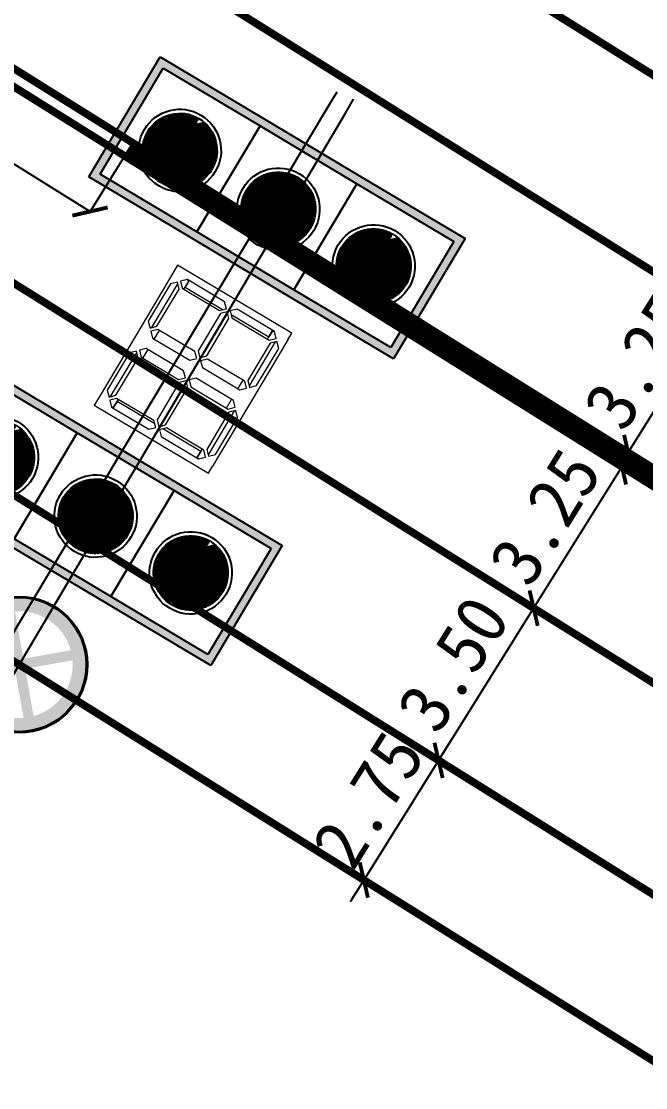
# Model space of a CAD drawing. Header units: millimetres. Extents: x 67536 to 67858, y 50657 to 50929.
# Drawn here: x 67730.57 to 67742.75, y 50734.64 to 50755.44 of the extents above; entities that cross this region are included whole.
import ezdxf

# ---------------------------------------------------------------- set-up
doc = ezdxf.new("R2010")
doc.units = ezdxf.units.MM
doc.linetypes.add('JTSS01', pattern=[6, 2, -4])
for name, color, linetype in [('@-中心线', 2, 'Continuous'), ('@-交通信号', 7, 'Continuous'), ('@-交通标志', 7, 'Continuous'), ('@-注释', 7, 'Continuous'), ('@-隔离栏', 7, 'Continuous')]:
    doc.layers.add(name, color=color, linetype=linetype)
doc.layers.add('@-道路标线', color=7, linetype='Continuous', lineweight=0)
doc.layers.get('0').off()
doc.styles.add('--黑体', font='simhei.ttf')
doc.linetypes.add('FENCELINE1', pattern='A,6.35,-2.54,[133,ltypeshp.shx,S=2.54,R=0,X=-2.54,Y=0],-2.54,25.4', length=36.83)
doc.dimstyles.new('标志标注', dxfattribs={"dimtxt": 1, "dimasz": 0.5, "dimexe": 0, "dimexo": 0, "dimgap": 0.25, "dimtad": 1, "dimzin": 0, "dimdsep": 46, "dimtxsty": '--黑体', "dimblk": 'ARCHTICK', "dimcen": 0.09, "dimadec": 0, "dimazin": 0, "dimtfac": 1, "dimtix": 1, "dimtmove": 1, "dimatfit": 0, "dimfxl": 1, "dimtolj": 1, "dimtzin": 0, "dimarcsym": 0})

# ---------------------------------------------------------------- blocks, each defined once
blk = doc.blocks.new('A$C5D3B22B4')
at = {"layer": '@-交通信号'}
for p, q in [((0.115, 16.441), (-6.759, 16.405)), ((-19.019, 16.368), (-19.33, 16.367)), ((-13.857, 16.384), (-19.019, 16.368)), ((-6.759, 16.405), (-13.857, 16.384)), ((-19.019, 16.015), (-19.294, 16.017)), ((-13.854, 16.004), (-19.019, 16.015)), ((-6.759, 15.99), (-13.854, 16.004))]:
    blk.add_line(p, q, dxfattribs=at)
blk = doc.blocks.new('A$C2B1B455F')
at = {"layer": '@-交通信号'}
h = blk.add_hatch(color=256, dxfattribs=at)
h.paths.add_polyline_path([(0, 2.307), (0, 0.733), (0, -0.733), (0, -2.307), (-1.816, -2.307), (-1.816, -0.733), (-1.816, 0.733), (-1.816, 2.307)])
h.paths.add_polyline_path([(-0.106, 2.2), (-0.106, 0.733), (-0.106, -0.733), (-0.106, -2.2), (-1.71, -2.2), (-1.71, -0.733), (-1.71, 0.733), (-1.71, 2.2)], flags=16)
for p, q in [((-1.816, 0.733), (-1.816, 2.307)), ((-1.816, 2.307), (0, 2.307)), ((0, 2.307), (0, 0.733)), ((-1.71, 0.733), (-1.71, 2.2)), ((-1.71, 2.2), (-0.106, 2.2)), ((-0.106, 2.2), (-0.106, 0.733)), ((-0.902, 1.848), (-0.995, 1.941)), ((-0.902, 1.86), (-0.985, 1.943)), ((-0.902, 1.872), (-0.975, 1.945)), ((-0.902, 1.884), (-0.964, 1.946)), ((-0.902, 1.896), (-0.954, 1.948)), ((-0.902, 1.908), (-0.943, 1.949)), ((-0.902, 1.92), (-0.931, 1.95)), ((-0.902, 1.932), (-0.92, 1.95)), ((-0.902, 1.944), (-0.908, 1.95)), ((-0.425, 1.467), (-0.902, 1.944)), ((-0.419, 1.473), (-0.896, 1.95)), ((-0.419, 1.486), (-0.884, 1.95)), ((-0.42, 1.498), (-0.871, 1.949)), ((-0.421, 1.511), (-0.858, 1.948)), ((-0.422, 1.525), (-0.844, 1.947)), ((-0.424, 1.539), (-0.831, 1.945)), ((-0.427, 1.553), (-0.816, 1.943)), ((-0.907, 1.467), (-1.246, 1.806)), ((-0.902, 1.474), (-1.24, 1.812)), ((-0.902, 1.486), (-1.234, 1.818)), ((-0.902, 1.498), (-1.228, 1.824)), ((-0.902, 1.51), (-1.221, 1.83)), ((-0.902, 1.522), (-1.215, 1.835)), ((-0.902, 1.535), (-1.208, 1.841)), ((-0.902, 1.547), (-1.202, 1.846)), ((-0.902, 1.559), (-1.195, 1.852)), ((-0.902, 1.571), (-1.188, 1.857)), ((-0.902, 1.583), (-1.181, 1.862)), ((-0.902, 1.595), (-1.174, 1.867)), ((-0.902, 1.607), (-1.167, 1.871)), ((-0.902, 1.619), (-1.159, 1.876)), ((-0.902, 1.631), (-1.152, 1.881)), ((-0.902, 1.643), (-1.144, 1.885)), ((-0.902, 1.655), (-1.136, 1.89)), ((-0.902, 1.667), (-1.129, 1.894)), ((-0.902, 1.679), (-1.121, 1.898)), ((-0.902, 1.691), (-1.113, 1.902)), ((-0.902, 1.703), (-1.105, 1.906)), ((-0.902, 1.715), (-1.096, 1.91)), ((-0.902, 1.727), (-1.088, 1.913)), ((-0.902, 1.739), (-1.079, 1.917)), ((-0.902, 1.751), (-1.071, 1.92)), ((-0.902, 1.763), (-1.062, 1.923)), ((-0.902, 1.776), (-1.053, 1.926)), ((-0.902, 1.788), (-1.044, 1.929)), ((-0.902, 1.8), (-1.034, 1.932)), ((-0.902, 1.812), (-1.025, 1.935)), ((-0.902, 1.824), (-1.015, 1.937)), ((-0.902, 1.836), (-1.005, 1.939)), ((-0.437, 1.467), (-0.902, 1.932)), ((-0.449, 1.467), (-0.902, 1.92)), ((-0.461, 1.467), (-0.902, 1.908)), ((-0.473, 1.467), (-0.902, 1.896)), ((-0.485, 1.467), (-0.902, 1.884)), ((-0.497, 1.467), (-0.902, 1.872)), ((-0.509, 1.467), (-0.902, 1.86)), ((-0.522, 1.467), (-0.902, 1.848)), ((-0.534, 1.467), (-0.902, 1.836)), ((-0.546, 1.467), (-0.902, 1.824)), ((-0.558, 1.467), (-0.902, 1.812)), ((-0.429, 1.568), (-0.801, 1.94)), ((-0.433, 1.584), (-0.785, 1.936)), ((-0.437, 1.6), (-0.769, 1.932)), ((-0.443, 1.618), (-0.752, 1.927)), ((-0.449, 1.636), (-0.733, 1.92)), ((-0.457, 1.656), (-0.713, 1.912)), ((-0.467, 1.678), (-0.691, 1.902)), ((-0.48, 1.704), (-0.666, 1.889)), ((-0.499, 1.734), (-0.635, 1.87)), ((-0.538, 1.785), (-0.584, 1.831)), ((-1.136, 1.467), (-1.34, 1.671)), ((-1.124, 1.467), (-1.336, 1.679)), ((-1.112, 1.467), (-1.332, 1.687)), ((-1.1, 1.467), (-1.328, 1.695)), ((-1.088, 1.467), (-1.323, 1.703)), ((-1.076, 1.467), (-1.319, 1.711)), ((-1.064, 1.467), (-1.315, 1.718)), ((-1.052, 1.467), (-1.31, 1.726)), ((-1.04, 1.467), (-1.305, 1.733)), ((-1.028, 1.467), (-1.3, 1.74)), ((-1.016, 1.467), (-1.295, 1.747)), ((-1.003, 1.467), (-1.29, 1.754)), ((-0.991, 1.467), (-1.285, 1.761)), ((-0.979, 1.467), (-1.28, 1.768)), ((-0.967, 1.467), (-1.275, 1.775)), ((-0.955, 1.467), (-1.269, 1.781)), ((-0.943, 1.467), (-1.263, 1.788)), ((-0.931, 1.467), (-1.258, 1.794)), ((-0.919, 1.467), (-1.252, 1.8)), ((-0.57, 1.467), (-0.902, 1.8)), ((-0.582, 1.467), (-0.902, 1.788)), ((-0.594, 1.467), (-0.902, 1.776)), ((-0.606, 1.467), (-0.902, 1.763)), ((-0.618, 1.467), (-0.902, 1.751)), ((-0.63, 1.467), (-0.902, 1.739)), ((-0.642, 1.467), (-0.902, 1.727)), ((-0.654, 1.467), (-0.902, 1.715)), ((-0.666, 1.467), (-0.902, 1.703)), ((-0.678, 1.467), (-0.902, 1.691)), ((-0.69, 1.467), (-0.902, 1.679)), ((-0.702, 1.467), (-0.902, 1.667)), ((-1.293, 1.467), (-1.377, 1.552)), ((-1.281, 1.467), (-1.375, 1.562)), ((-1.269, 1.467), (-1.373, 1.572)), ((-1.256, 1.467), (-1.371, 1.582)), ((-1.244, 1.467), (-1.369, 1.592)), ((-1.232, 1.467), (-1.366, 1.601)), ((-1.22, 1.467), (-1.363, 1.61)), ((-1.208, 1.467), (-1.36, 1.619)), ((-1.196, 1.467), (-1.357, 1.628)), ((-1.184, 1.467), (-1.354, 1.637)), ((-1.172, 1.467), (-1.351, 1.646)), ((-1.16, 1.467), (-1.347, 1.655)), ((-1.148, 1.467), (-1.344, 1.663)), ((-0.714, 1.467), (-0.902, 1.655)), ((-0.726, 1.467), (-0.902, 1.643)), ((-0.738, 1.467), (-0.902, 1.631)), ((-0.75, 1.467), (-0.902, 1.619)), ((-0.763, 1.467), (-0.902, 1.607)), ((-0.775, 1.467), (-0.902, 1.595)), ((-0.787, 1.467), (-0.902, 1.583)), ((-0.799, 1.467), (-0.902, 1.571)), ((-0.811, 1.467), (-0.902, 1.559)), ((-0.823, 1.467), (-0.902, 1.547)), ((-0.835, 1.467), (-0.902, 1.535)), ((-0.906, 0.985), (-1.385, 1.463)), ((-0.918, 0.985), (-1.385, 1.451)), ((-0.931, 0.985), (-1.384, 1.438)), ((-0.944, 0.986), (-1.383, 1.425)), ((-0.957, 0.988), (-1.382, 1.412)), ((-0.971, 0.99), (-1.38, 1.398)), ((-0.902, 0.992), (-1.377, 1.467)), ((-0.902, 1.004), (-1.365, 1.467)), ((-0.902, 1.016), (-1.353, 1.467)), ((-0.902, 1.029), (-1.341, 1.467)), ((-0.902, 1.041), (-1.329, 1.467)), ((-0.902, 1.053), (-1.317, 1.467)), ((-0.902, 1.065), (-1.305, 1.467)), ((-0.902, 1.077), (-1.293, 1.467)), ((-0.902, 1.089), (-1.281, 1.467)), ((-0.902, 1.101), (-1.269, 1.467)), ((-0.902, 1.113), (-1.256, 1.467)), ((-0.902, 1.125), (-1.244, 1.467)), ((-0.902, 1.137), (-1.232, 1.467)), ((-0.902, 1.149), (-1.22, 1.467)), ((-0.902, 1.161), (-1.208, 1.467)), ((-0.902, 1.173), (-1.196, 1.467)), ((-0.902, 1.185), (-1.184, 1.467)), ((-0.902, 1.197), (-1.172, 1.467)), ((-0.902, 1.209), (-1.16, 1.467)), ((-0.902, 1.221), (-1.148, 1.467)), ((-0.902, 1.233), (-1.136, 1.467)), ((-0.902, 1.245), (-1.124, 1.467)), ((-0.902, 1.257), (-1.112, 1.467)), ((-0.902, 1.269), (-1.1, 1.467)), ((-0.902, 1.282), (-1.088, 1.467)), ((-0.902, 1.294), (-1.076, 1.467)), ((-0.902, 1.306), (-1.064, 1.467)), ((-0.902, 1.318), (-1.052, 1.467)), ((-0.902, 1.33), (-1.04, 1.467)), ((-0.902, 1.342), (-1.028, 1.467)), ((-0.902, 1.354), (-1.016, 1.467)), ((-0.902, 1.366), (-1.003, 1.467)), ((-0.902, 1.378), (-0.991, 1.467)), ((-0.902, 1.39), (-0.979, 1.467)), ((-0.902, 1.402), (-0.967, 1.467)), ((-0.902, 1.414), (-0.955, 1.467)), ((-0.902, 1.426), (-0.943, 1.467)), ((-0.902, 1.438), (-0.931, 1.467)), ((-0.902, 1.45), (-0.919, 1.467)), ((-0.902, 1.462), (-0.907, 1.467)), ((-0.847, 1.467), (-0.902, 1.522)), ((-0.859, 1.467), (-0.902, 1.51)), ((-0.871, 1.467), (-0.902, 1.498)), ((-0.883, 1.467), (-0.902, 1.486)), ((-0.895, 1.467), (-0.902, 1.474)), ((-0.563, 1.123), (-0.902, 1.462)), ((-0.569, 1.117), (-0.902, 1.45)), ((-0.575, 1.112), (-0.902, 1.438)), ((-0.582, 1.106), (-0.902, 1.426)), ((-0.588, 1.1), (-0.902, 1.414)), ((-0.595, 1.095), (-0.902, 1.402)), ((-0.601, 1.089), (-0.902, 1.39)), ((-0.557, 1.129), (-0.895, 1.467)), ((-0.551, 1.136), (-0.883, 1.467)), ((-0.545, 1.142), (-0.871, 1.467)), ((-0.54, 1.148), (-0.859, 1.467)), ((-0.534, 1.155), (-0.847, 1.467)), ((-0.528, 1.161), (-0.835, 1.467)), ((-0.523, 1.168), (-0.823, 1.467)), ((-0.518, 1.175), (-0.811, 1.467)), ((-0.513, 1.181), (-0.799, 1.467)), ((-0.508, 1.188), (-0.787, 1.467)), ((-0.503, 1.196), (-0.775, 1.467)), ((-0.498, 1.203), (-0.763, 1.467)), ((-0.493, 1.21), (-0.75, 1.467)), ((-0.489, 1.218), (-0.738, 1.467)), ((-0.484, 1.225), (-0.726, 1.467)), ((-0.48, 1.233), (-0.714, 1.467)), ((-0.475, 1.241), (-0.702, 1.467)), ((-0.471, 1.249), (-0.69, 1.467)), ((-0.467, 1.257), (-0.678, 1.467)), ((-0.463, 1.265), (-0.666, 1.467)), ((-0.46, 1.273), (-0.654, 1.467)), ((-0.456, 1.282), (-0.642, 1.467)), ((-0.453, 1.29), (-0.63, 1.467)), ((-0.449, 1.299), (-0.618, 1.467)), ((-0.446, 1.308), (-0.606, 1.467)), ((-0.443, 1.317), (-0.594, 1.467)), ((-0.44, 1.326), (-0.582, 1.467)), ((-0.437, 1.335), (-0.57, 1.467)), ((-0.435, 1.345), (-0.558, 1.467)), ((-0.432, 1.354), (-0.546, 1.467)), ((-0.43, 1.364), (-0.534, 1.467)), ((-0.428, 1.374), (-0.522, 1.467)), ((-0.426, 1.384), (-0.509, 1.467)), ((-0.424, 1.394), (-0.497, 1.467)), ((-0.423, 1.405), (-0.485, 1.467)), ((-0.422, 1.416), (-0.473, 1.467)), ((-0.986, 0.992), (-1.378, 1.384)), ((-1.001, 0.995), (-1.375, 1.369)), ((-1.016, 0.998), (-1.371, 1.353)), ((-1.032, 1.002), (-1.367, 1.337)), ((-1.05, 1.008), (-1.362, 1.32)), ((-1.068, 1.014), (-1.355, 1.301)), ((-1.088, 1.022), (-1.348, 1.281)), ((-1.11, 1.031), (-1.338, 1.26)), ((-0.608, 1.084), (-0.902, 1.378)), ((-0.615, 1.079), (-0.902, 1.366)), ((-0.622, 1.074), (-0.902, 1.354)), ((-0.629, 1.069), (-0.902, 1.342)), ((-0.636, 1.064), (-0.902, 1.33)), ((-0.644, 1.059), (-0.902, 1.318)), ((-0.651, 1.055), (-0.902, 1.306)), ((-0.659, 1.05), (-0.902, 1.294)), ((-0.666, 1.046), (-0.902, 1.282)), ((-0.674, 1.042), (-0.902, 1.269)), ((-0.682, 1.037), (-0.902, 1.257)), ((-1.134, 1.044), (-1.325, 1.235)), ((-1.164, 1.062), (-1.307, 1.205)), ((-1.209, 1.095), (-1.274, 1.16)), ((-0.69, 1.033), (-0.902, 1.245)), ((-0.698, 1.03), (-0.902, 1.233)), ((-0.706, 1.026), (-0.902, 1.221)), ((-0.715, 1.022), (-0.902, 1.209)), ((-0.723, 1.019), (-0.902, 1.197)), ((-0.732, 1.015), (-0.902, 1.185)), ((-0.741, 1.012), (-0.902, 1.173)), ((-0.75, 1.009), (-0.902, 1.161)), ((-0.759, 1.006), (-0.902, 1.149)), ((-0.768, 1.003), (-0.902, 1.137)), ((-0.778, 1.001), (-0.902, 1.125)), ((-0.787, 0.998), (-0.902, 1.113)), ((-0.797, 0.996), (-0.902, 1.101)), ((-0.807, 0.994), (-0.902, 1.089)), ((-0.817, 0.992), (-0.902, 1.077)), ((-0.827, 0.99), (-0.902, 1.065)), ((-0.838, 0.989), (-0.902, 1.053)), ((-0.849, 0.987), (-0.902, 1.041)), ((-0.86, 0.986), (-0.902, 1.029)), ((-0.871, 0.985), (-0.902, 1.016)), ((-0.882, 0.985), (-0.902, 1.004)), ((-1.816, -0.733), (-1.816, 0.733)), ((-1.71, 0.733), (-0.106, 0.733)), ((-1.71, -0.733), (-1.71, 0.733)), ((-0.106, 0.733), (-1.71, 0.733)), ((-0.106, 0.733), (-0.106, -0.733)), ((0, 0.733), (0, -0.733)), ((-0.902, 0.141), (-1.181, 0.42)), ((-0.902, 0.153), (-1.174, 0.425)), ((-0.902, 0.165), (-1.167, 0.43)), ((-0.902, 0.177), (-1.159, 0.435)), ((-0.902, 0.189), (-1.152, 0.439)), ((-0.902, 0.201), (-1.144, 0.444)), ((-0.902, 0.213), (-1.136, 0.448)), ((-0.902, 0.225), (-1.129, 0.452)), ((-0.902, 0.238), (-1.121, 0.456)), ((-0.902, 0.25), (-1.113, 0.46)), ((-0.902, 0.262), (-1.105, 0.464)), ((-0.902, 0.274), (-1.096, 0.468)), ((-0.902, 0.286), (-1.088, 0.472)), ((-0.902, 0.298), (-1.079, 0.475)), ((-0.902, 0.31), (-1.071, 0.478)), ((-0.902, 0.322), (-1.062, 0.482)), ((-0.902, 0.334), (-1.053, 0.485)), ((-0.902, 0.346), (-1.044, 0.488)), ((-0.902, 0.358), (-1.034, 0.49)), ((-0.902, 0.37), (-1.025, 0.493)), ((-0.902, 0.382), (-1.015, 0.495)), ((-0.902, 0.394), (-1.005, 0.498)), ((-0.902, 0.406), (-0.995, 0.5)), ((-0.902, 0.418), (-0.985, 0.502)), ((-0.902, 0.43), (-0.975, 0.503)), ((-0.902, 0.442), (-0.964, 0.505)), ((-0.902, 0.454), (-0.954, 0.506)), ((-0.902, 0.466), (-0.943, 0.507)), ((-0.902, 0.478), (-0.931, 0.508)), ((-0.902, 0.491), (-0.92, 0.509)), ((-0.902, 0.503), (-0.908, 0.509)), ((-0.425, 0.026), (-0.902, 0.503)), ((-0.437, 0.026), (-0.902, 0.491)), ((-0.449, 0.026), (-0.902, 0.478)), ((-0.461, 0.026), (-0.902, 0.466)), ((-0.473, 0.026), (-0.902, 0.454)), ((-0.485, 0.026), (-0.902, 0.442)), ((-0.497, 0.026), (-0.902, 0.43)), ((-0.509, 0.026), (-0.902, 0.418)), ((-0.419, 0.032), (-0.896, 0.509)), ((-0.419, 0.044), (-0.884, 0.509)), ((-0.42, 0.057), (-0.871, 0.508)), ((-0.421, 0.07), (-0.858, 0.507)), ((-0.422, 0.083), (-0.844, 0.505)), ((-0.424, 0.097), (-0.831, 0.504)), ((-0.427, 0.112), (-0.816, 0.501)), ((-0.429, 0.127), (-0.801, 0.498)), ((-0.433, 0.142), (-0.785, 0.495)), ((-0.437, 0.159), (-0.769, 0.49)), ((-0.443, 0.176), (-0.752, 0.485)), ((-0.449, 0.195), (-0.733, 0.478)), ((-0.457, 0.215), (-0.713, 0.47)), ((-0.467, 0.237), (-0.691, 0.46)), ((-0.48, 0.262), (-0.666, 0.447)), ((-0.499, 0.293), (-0.635, 0.428)), ((-1.052, 0.026), (-1.31, 0.284)), ((-1.04, 0.026), (-1.305, 0.291)), ((-1.028, 0.026), (-1.3, 0.299)), ((-1.016, 0.026), (-1.295, 0.306)), ((-1.003, 0.026), (-1.29, 0.313)), ((-0.991, 0.026), (-1.285, 0.32)), ((-0.979, 0.026), (-1.28, 0.326)), ((-0.967, 0.026), (-1.275, 0.333)), ((-0.955, 0.026), (-1.269, 0.34)), ((-0.943, 0.026), (-1.263, 0.346)), ((-0.931, 0.026), (-1.258, 0.352)), ((-0.919, 0.026), (-1.252, 0.359)), ((-0.907, 0.026), (-1.246, 0.365)), ((-0.902, 0.033), (-1.24, 0.371)), ((-0.902, 0.045), (-1.234, 0.377)), ((-0.902, 0.057), (-1.228, 0.382)), ((-0.902, 0.069), (-1.221, 0.388)), ((-0.902, 0.081), (-1.215, 0.394)), ((-0.902, 0.093), (-1.208, 0.399)), ((-0.902, 0.105), (-1.202, 0.405)), ((-0.902, 0.117), (-1.195, 0.41)), ((-0.902, 0.129), (-1.188, 0.415)), ((-0.522, 0.026), (-0.902, 0.406)), ((-0.534, 0.026), (-0.902, 0.394)), ((-0.546, 0.026), (-0.902, 0.382)), ((-0.558, 0.026), (-0.902, 0.37)), ((-0.57, 0.026), (-0.902, 0.358)), ((-0.582, 0.026), (-0.902, 0.346)), ((-0.594, 0.026), (-0.902, 0.334)), ((-0.606, 0.026), (-0.902, 0.322)), ((-0.618, 0.026), (-0.902, 0.31)), ((-0.63, 0.026), (-0.902, 0.298)), ((-0.642, 0.026), (-0.902, 0.286)), ((-0.538, 0.344), (-0.584, 0.39)), ((-1.256, 0.026), (-1.371, 0.14)), ((-1.244, 0.026), (-1.369, 0.15)), ((-1.232, 0.026), (-1.366, 0.159)), ((-1.22, 0.026), (-1.363, 0.169)), ((-1.208, 0.026), (-1.36, 0.178)), ((-1.196, 0.026), (-1.357, 0.187)), ((-1.184, 0.026), (-1.354, 0.196)), ((-1.172, 0.026), (-1.351, 0.204)), ((-1.16, 0.026), (-1.347, 0.213)), ((-1.148, 0.026), (-1.344, 0.221)), ((-1.136, 0.026), (-1.34, 0.23)), ((-1.124, 0.026), (-1.336, 0.238)), ((-1.112, 0.026), (-1.332, 0.246)), ((-1.1, 0.026), (-1.328, 0.254)), ((-1.088, 0.026), (-1.323, 0.262)), ((-1.076, 0.026), (-1.319, 0.269)), ((-1.064, 0.026), (-1.315, 0.277)), ((-0.654, 0.026), (-0.902, 0.274)), ((-0.666, 0.026), (-0.902, 0.262)), ((-0.678, 0.026), (-0.902, 0.25)), ((-0.69, 0.026), (-0.902, 0.238)), ((-0.702, 0.026), (-0.902, 0.225)), ((-0.714, 0.026), (-0.902, 0.213)), ((-0.726, 0.026), (-0.902, 0.201)), ((-0.738, 0.026), (-0.902, 0.189)), ((-0.75, 0.026), (-0.902, 0.177)), ((-0.763, 0.026), (-0.902, 0.165)), ((-0.775, 0.026), (-0.902, 0.153)), ((-0.787, 0.026), (-0.902, 0.141)), ((-1.377, 0.026), (-1.385, 0.034)), ((-0.906, -0.457), (-1.385, 0.022)), ((-0.918, -0.457), (-1.385, 0.009)), ((-1.353, 0.026), (-1.384, 0.057)), ((-1.365, 0.026), (-1.384, 0.045)), ((-1.341, 0.026), (-1.383, 0.068)), ((-1.329, 0.026), (-1.382, 0.079)), ((-1.317, 0.026), (-1.381, 0.09)), ((-1.305, 0.026), (-1.379, 0.1)), ((-1.293, 0.026), (-1.377, 0.111)), ((-0.902, -0.449), (-1.377, 0.026)), ((-1.281, 0.026), (-1.375, 0.121)), ((-1.269, 0.026), (-1.373, 0.131)), ((-0.902, -0.437), (-1.365, 0.026)), ((-0.902, -0.425), (-1.353, 0.026)), ((-0.902, -0.413), (-1.341, 0.026)), ((-0.902, -0.401), (-1.329, 0.026)), ((-0.902, -0.389), (-1.317, 0.026)), ((-0.902, -0.377), (-1.305, 0.026)), ((-0.902, -0.365), (-1.293, 0.026)), ((-0.902, -0.353), (-1.281, 0.026)), ((-0.902, -0.341), (-1.269, 0.026)), ((-0.902, -0.329), (-1.256, 0.026)), ((-0.902, -0.317), (-1.244, 0.026)), ((-0.902, -0.305), (-1.232, 0.026)), ((-0.902, -0.293), (-1.22, 0.026)), ((-0.902, -0.281), (-1.208, 0.026)), ((-0.902, -0.269), (-1.196, 0.026)), ((-0.902, -0.256), (-1.184, 0.026)), ((-0.902, -0.244), (-1.172, 0.026)), ((-0.902, -0.232), (-1.16, 0.026)), ((-0.902, -0.22), (-1.148, 0.026)), ((-0.902, -0.208), (-1.136, 0.026)), ((-0.902, -0.196), (-1.124, 0.026)), ((-0.902, -0.184), (-1.112, 0.026)), ((-0.902, -0.172), (-1.1, 0.026)), ((-0.902, -0.16), (-1.088, 0.026)), ((-0.902, -0.148), (-1.076, 0.026)), ((-0.902, -0.136), (-1.064, 0.026)), ((-0.902, -0.124), (-1.052, 0.026)), ((-0.902, -0.112), (-1.04, 0.026)), ((-0.902, -0.1), (-1.028, 0.026)), ((-0.902, -0.088), (-1.016, 0.026)), ((-0.902, -0.076), (-1.003, 0.026)), ((-0.902, -0.064), (-0.991, 0.026)), ((-0.902, -0.052), (-0.979, 0.026)), ((-0.902, -0.04), (-0.967, 0.026)), ((-0.902, -0.028), (-0.955, 0.026)), ((-0.902, -0.016), (-0.943, 0.026)), ((-0.902, -0.003), (-0.931, 0.026)), ((-0.902, 0.009), (-0.919, 0.026)), ((-0.902, 0.021), (-0.907, 0.026)), ((-0.799, 0.026), (-0.902, 0.129)), ((-0.811, 0.026), (-0.902, 0.117)), ((-0.823, 0.026), (-0.902, 0.105)), ((-0.835, 0.026), (-0.902, 0.093)), ((-0.847, 0.026), (-0.902, 0.081)), ((-0.859, 0.026), (-0.902, 0.069)), ((-0.871, 0.026), (-0.902, 0.057)), ((-0.883, 0.026), (-0.902, 0.045)), ((-0.895, 0.026), (-0.902, 0.033)), ((-0.563, -0.318), (-0.902, 0.021)), ((-0.569, -0.324), (-0.902, 0.009)), ((-0.557, -0.312), (-0.895, 0.026)), ((-0.551, -0.306), (-0.883, 0.026)), ((-0.545, -0.3), (-0.871, 0.026)), ((-0.54, -0.294), (-0.859, 0.026)), ((-0.534, -0.287), (-0.847, 0.026)), ((-0.528, -0.28), (-0.835, 0.026)), ((-0.523, -0.274), (-0.823, 0.026)), ((-0.518, -0.267), (-0.811, 0.026)), ((-0.513, -0.26), (-0.799, 0.026)), ((-0.508, -0.253), (-0.787, 0.026)), ((-0.503, -0.246), (-0.775, 0.026)), ((-0.498, -0.239), (-0.763, 0.026)), ((-0.493, -0.231), (-0.75, 0.026)), ((-0.489, -0.224), (-0.738, 0.026)), ((-0.484, -0.216), (-0.726, 0.026)), ((-0.48, -0.209), (-0.714, 0.026)), ((-0.475, -0.201), (-0.702, 0.026)), ((-0.471, -0.193), (-0.69, 0.026)), ((-0.467, -0.185), (-0.678, 0.026)), ((-0.463, -0.177), (-0.666, 0.026)), ((-0.46, -0.169), (-0.654, 0.026)), ((-0.456, -0.16), (-0.642, 0.026)), ((-0.453, -0.152), (-0.63, 0.026)), ((-0.449, -0.143), (-0.618, 0.026)), ((-0.446, -0.134), (-0.606, 0.026)), ((-0.443, -0.125), (-0.594, 0.026)), ((-0.44, -0.116), (-0.582, 0.026)), ((-0.437, -0.107), (-0.57, 0.026)), ((-0.435, -0.097), (-0.558, 0.026)), ((-0.432, -0.087), (-0.546, 0.026)), ((-0.43, -0.078), (-0.534, 0.026)), ((-0.428, -0.068), (-0.522, 0.026)), ((-0.426, -0.058), (-0.509, 0.026)), ((-0.424, -0.047), (-0.497, 0.026)), ((-0.423, -0.037), (-0.485, 0.026)), ((-0.422, -0.026), (-0.473, 0.026)), ((-0.421, -0.015), (-0.461, 0.026)), ((-0.42, -0.004), (-0.449, 0.026)), ((-0.419, 0.008), (-0.437, 0.026)), ((-0.419, 0.02), (-0.425, 0.026)), ((-0.931, -0.456), (-1.384, -0.003)), ((-0.944, -0.455), (-1.383, -0.016)), ((-0.957, -0.454), (-1.382, -0.03)), ((-0.971, -0.452), (-1.38, -0.044)), ((-0.986, -0.45), (-1.378, -0.058)), ((-1.001, -0.447), (-1.375, -0.073)), ((-1.016, -0.443), (-1.371, -0.088)), ((-1.032, -0.439), (-1.367, -0.105)), ((-1.05, -0.434), (-1.362, -0.122)), ((-0.575, -0.33), (-0.902, -0.003)), ((-0.582, -0.336), (-0.902, -0.016)), ((-0.588, -0.341), (-0.902, -0.028)), ((-0.595, -0.347), (-0.902, -0.04)), ((-0.601, -0.352), (-0.902, -0.052)), ((-0.608, -0.358), (-0.902, -0.064)), ((-0.615, -0.363), (-0.902, -0.076)), ((-0.622, -0.368), (-0.902, -0.088)), ((-0.629, -0.373), (-0.902, -0.1)), ((-0.636, -0.378), (-0.902, -0.112)), ((-0.644, -0.382), (-0.902, -0.124)), ((-0.651, -0.387), (-0.902, -0.136)), ((-1.068, -0.428), (-1.355, -0.14)), ((-1.088, -0.42), (-1.348, -0.16)), ((-1.11, -0.41), (-1.338, -0.182)), ((-1.134, -0.397), (-1.325, -0.207)), ((-1.164, -0.38), (-1.307, -0.237)), ((-0.659, -0.391), (-0.902, -0.148)), ((-0.666, -0.396), (-0.902, -0.16)), ((-0.674, -0.4), (-0.902, -0.172)), ((-0.682, -0.404), (-0.902, -0.184)), ((-0.69, -0.408), (-0.902, -0.196)), ((-0.698, -0.412), (-0.902, -0.208)), ((-0.706, -0.416), (-0.902, -0.22)), ((-0.715, -0.419), (-0.902, -0.232)), ((-0.723, -0.423), (-0.902, -0.244)), ((-0.732, -0.426), (-0.902, -0.256)), ((-0.741, -0.43), (-0.902, -0.269)), ((-1.209, -0.347), (-1.274, -0.282)), ((-0.75, -0.433), (-0.902, -0.281)), ((-0.759, -0.436), (-0.902, -0.293)), ((-0.768, -0.438), (-0.902, -0.305)), ((-0.778, -0.441), (-0.902, -0.317)), ((-0.787, -0.443), (-0.902, -0.329)), ((-0.797, -0.446), (-0.902, -0.341)), ((-0.807, -0.448), (-0.902, -0.353)), ((-0.817, -0.45), (-0.902, -0.365)), ((-0.827, -0.451), (-0.902, -0.377)), ((-0.838, -0.453), (-0.902, -0.389)), ((-0.849, -0.454), (-0.902, -0.401)), ((-0.86, -0.455), (-0.902, -0.413)), ((-0.871, -0.456), (-0.902, -0.425)), ((-0.882, -0.457), (-0.902, -0.437)), ((-0.894, -0.457), (-0.902, -0.449)), ((-1.816, -2.307), (-1.816, -0.733)), ((-0.106, -0.733), (-1.71, -0.733)), ((-1.71, -0.733), (-0.106, -0.733)), ((-1.71, -2.2), (-1.71, -0.733)), ((-0.106, -0.733), (-0.106, -2.2)), ((0, -0.733), (0, -2.307)), ((-0.902, -1.423), (-1.221, -1.104)), ((-0.902, -1.411), (-1.215, -1.098)), ((-0.902, -1.399), (-1.208, -1.093)), ((-0.902, -1.387), (-1.202, -1.087)), ((-0.902, -1.375), (-1.195, -1.082)), ((-0.902, -1.363), (-1.188, -1.077)), ((-0.902, -1.351), (-1.181, -1.072)), ((-0.902, -1.339), (-1.174, -1.067)), ((-0.902, -1.327), (-1.167, -1.062)), ((-0.902, -1.315), (-1.159, -1.057)), ((-0.902, -1.303), (-1.152, -1.053)), ((-0.902, -1.291), (-1.144, -1.048)), ((-0.902, -1.278), (-1.136, -1.044)), ((-0.902, -1.266), (-1.129, -1.04)), ((-0.902, -1.254), (-1.121, -1.035)), ((-0.902, -1.242), (-1.113, -1.031)), ((-0.902, -1.23), (-1.105, -1.028)), ((-0.902, -1.218), (-1.096, -1.024)), ((-0.902, -1.206), (-1.088, -1.02)), ((-0.902, -1.194), (-1.079, -1.017)), ((-0.902, -1.182), (-1.071, -1.013)), ((-0.902, -1.17), (-1.062, -1.01)), ((-0.902, -1.158), (-1.053, -1.007)), ((-0.902, -1.146), (-1.044, -1.004)), ((-0.902, -1.134), (-1.034, -1.002)), ((-0.902, -1.122), (-1.025, -0.999)), ((-0.902, -1.11), (-1.015, -0.996)), ((-0.902, -1.098), (-1.005, -0.994)), ((-0.902, -1.086), (-0.995, -0.992)), ((-0.902, -1.074), (-0.985, -0.99)), ((-0.902, -1.062), (-0.975, -0.989)), ((-0.902, -1.05), (-0.964, -0.987)), ((-0.902, -1.038), (-0.954, -0.986)), ((-0.902, -1.025), (-0.943, -0.985)), ((-0.902, -1.013), (-0.931, -0.984)), ((-0.902, -1.001), (-0.92, -0.983)), ((-0.902, -0.989), (-0.908, -0.983)), ((-0.425, -1.466), (-0.902, -0.989)), ((-0.437, -1.466), (-0.902, -1.001)), ((-0.449, -1.466), (-0.902, -1.013)), ((-0.461, -1.466), (-0.902, -1.025)), ((-0.473, -1.466), (-0.902, -1.038)), ((-0.485, -1.466), (-0.902, -1.05)), ((-0.497, -1.466), (-0.902, -1.062)), ((-0.509, -1.466), (-0.902, -1.074)), ((-0.522, -1.466), (-0.902, -1.086)), ((-0.534, -1.466), (-0.902, -1.098)), ((-0.419, -1.46), (-0.896, -0.983)), ((-0.419, -1.448), (-0.884, -0.983)), ((-0.42, -1.435), (-0.871, -0.984)), ((-0.421, -1.422), (-0.858, -0.985)), ((-0.422, -1.409), (-0.844, -0.986)), ((-0.424, -1.395), (-0.831, -0.988)), ((-0.427, -1.38), (-0.816, -0.991)), ((-0.429, -1.365), (-0.801, -0.994)), ((-0.433, -1.35), (-0.785, -0.997)), ((-0.437, -1.333), (-0.769, -1.002)), ((-0.443, -1.316), (-0.752, -1.007)), ((-0.449, -1.297), (-0.733, -1.013)), ((-0.457, -1.277), (-0.713, -1.021)), ((-0.467, -1.255), (-0.691, -1.031)), ((-0.48, -1.23), (-0.666, -1.045)), ((-0.499, -1.199), (-0.635, -1.064)), ((-0.538, -1.148), (-0.584, -1.102)), ((-1.112, -1.466), (-1.332, -1.246)), ((-1.1, -1.466), (-1.328, -1.238)), ((-1.088, -1.466), (-1.323, -1.23)), ((-1.076, -1.466), (-1.319, -1.223)), ((-1.064, -1.466), (-1.315, -1.215)), ((-1.052, -1.466), (-1.31, -1.208)), ((-1.04, -1.466), (-1.305, -1.2)), ((-1.028, -1.466), (-1.3, -1.193)), ((-1.016, -1.466), (-1.295, -1.186)), ((-1.003, -1.466), (-1.29, -1.179)), ((-0.991, -1.466), (-1.285, -1.172)), ((-0.979, -1.466), (-1.28, -1.165)), ((-0.967, -1.466), (-1.275, -1.159)), ((-0.955, -1.466), (-1.269, -1.152)), ((-0.943, -1.466), (-1.263, -1.146)), ((-0.931, -1.466), (-1.258, -1.139)), ((-0.919, -1.466), (-1.252, -1.133)), ((-0.907, -1.466), (-1.246, -1.127)), ((-0.902, -1.459), (-1.24, -1.121)), ((-0.902, -1.447), (-1.234, -1.115)), ((-0.902, -1.435), (-1.228, -1.109)), ((-0.546, -1.466), (-0.902, -1.11)), ((-0.558, -1.466), (-0.902, -1.122)), ((-0.57, -1.466), (-0.902, -1.134)), ((-0.582, -1.466), (-0.902, -1.146)), ((-0.594, -1.466), (-0.902, -1.158)), ((-0.606, -1.466), (-0.902, -1.17)), ((-0.618, -1.466), (-0.902, -1.182)), ((-0.63, -1.466), (-0.902, -1.194)), ((-0.642, -1.466), (-0.902, -1.206)), ((-0.654, -1.466), (-0.902, -1.218)), ((-0.666, -1.466), (-0.902, -1.23)), ((-0.678, -1.466), (-0.902, -1.242)), ((-1.293, -1.466), (-1.377, -1.381)), ((-1.281, -1.466), (-1.375, -1.371)), ((-1.269, -1.466), (-1.373, -1.361)), ((-1.256, -1.466), (-1.371, -1.351)), ((-1.244, -1.466), (-1.369, -1.342)), ((-1.232, -1.466), (-1.366, -1.332)), ((-1.22, -1.466), (-1.363, -1.323)), ((-1.208, -1.466), (-1.36, -1.314)), ((-1.196, -1.466), (-1.357, -1.305)), ((-1.184, -1.466), (-1.354, -1.296)), ((-1.172, -1.466), (-1.351, -1.288)), ((-1.16, -1.466), (-1.347, -1.279)), ((-1.148, -1.466), (-1.344, -1.271)), ((-1.136, -1.466), (-1.34, -1.262)), ((-1.124, -1.466), (-1.336, -1.254)), ((-0.69, -1.466), (-0.902, -1.254)), ((-0.702, -1.466), (-0.902, -1.266)), ((-0.714, -1.466), (-0.902, -1.278)), ((-0.726, -1.466), (-0.902, -1.291)), ((-0.738, -1.466), (-0.902, -1.303)), ((-0.75, -1.466), (-0.902, -1.315)), ((-0.763, -1.466), (-0.902, -1.327)), ((-0.775, -1.466), (-0.902, -1.339)), ((-0.787, -1.466), (-0.902, -1.351)), ((-0.799, -1.466), (-0.902, -1.363)), ((-0.811, -1.466), (-0.902, -1.375)), ((-0.906, -1.949), (-1.385, -1.47)), ((-0.918, -1.949), (-1.385, -1.483)), ((-0.931, -1.948), (-1.384, -1.495)), ((-0.944, -1.947), (-1.383, -1.508)), ((-0.957, -1.946), (-1.382, -1.522)), ((-0.902, -1.941), (-1.377, -1.466)), ((-0.902, -1.929), (-1.365, -1.466)), ((-0.902, -1.917), (-1.353, -1.466)), ((-0.902, -1.905), (-1.341, -1.466)), ((-0.902, -1.893), (-1.329, -1.466)), ((-0.902, -1.881), (-1.317, -1.466)), ((-0.902, -1.869), (-1.305, -1.466)), ((-0.902, -1.857), (-1.293, -1.466)), ((-0.902, -1.845), (-1.281, -1.466)), ((-0.902, -1.833), (-1.269, -1.466)), ((-0.902, -1.821), (-1.256, -1.466)), ((-0.902, -1.809), (-1.244, -1.466)), ((-0.902, -1.797), (-1.232, -1.466)), ((-0.902, -1.785), (-1.22, -1.466)), ((-0.902, -1.772), (-1.208, -1.466)), ((-0.902, -1.76), (-1.196, -1.466)), ((-0.902, -1.748), (-1.184, -1.466)), ((-0.902, -1.736), (-1.172, -1.466)), ((-0.902, -1.724), (-1.16, -1.466)), ((-0.902, -1.712), (-1.148, -1.466)), ((-0.902, -1.7), (-1.136, -1.466)), ((-0.902, -1.688), (-1.124, -1.466)), ((-0.902, -1.676), (-1.112, -1.466)), ((-0.902, -1.664), (-1.1, -1.466)), ((-0.902, -1.652), (-1.088, -1.466)), ((-0.902, -1.64), (-1.076, -1.466)), ((-0.902, -1.628), (-1.064, -1.466)), ((-0.902, -1.616), (-1.052, -1.466)), ((-0.902, -1.604), (-1.04, -1.466)), ((-0.902, -1.592), (-1.028, -1.466)), ((-0.902, -1.58), (-1.016, -1.466)), ((-0.902, -1.568), (-1.003, -1.466)), ((-0.902, -1.556), (-0.991, -1.466)), ((-0.902, -1.544), (-0.979, -1.466)), ((-0.902, -1.531), (-0.967, -1.466)), ((-0.902, -1.519), (-0.955, -1.466)), ((-0.902, -1.507), (-0.943, -1.466)), ((-0.902, -1.495), (-0.931, -1.466)), ((-0.902, -1.483), (-0.919, -1.466)), ((-0.902, -1.471), (-0.907, -1.466)), ((-0.823, -1.466), (-0.902, -1.387)), ((-0.835, -1.466), (-0.902, -1.399)), ((-0.847, -1.466), (-0.902, -1.411)), ((-0.859, -1.466), (-0.902, -1.423)), ((-0.871, -1.466), (-0.902, -1.435)), ((-0.883, -1.466), (-0.902, -1.447)), ((-0.895, -1.466), (-0.902, -1.459)), ((-0.563, -1.81), (-0.902, -1.471)), ((-0.569, -1.816), (-0.902, -1.483)), ((-0.575, -1.822), (-0.902, -1.495)), ((-0.582, -1.828), (-0.902, -1.507)), ((-0.588, -1.833), (-0.902, -1.519)), ((-0.557, -1.804), (-0.895, -1.466)), ((-0.551, -1.798), (-0.883, -1.466)), ((-0.545, -1.792), (-0.871, -1.466)), ((-0.54, -1.785), (-0.859, -1.466)), ((-0.534, -1.779), (-0.847, -1.466)), ((-0.528, -1.772), (-0.835, -1.466)), ((-0.523, -1.766), (-0.823, -1.466)), ((-0.518, -1.759), (-0.811, -1.466)), ((-0.513, -1.752), (-0.799, -1.466)), ((-0.508, -1.745), (-0.787, -1.466)), ((-0.503, -1.738), (-0.775, -1.466)), ((-0.498, -1.731), (-0.763, -1.466)), ((-0.493, -1.723), (-0.75, -1.466)), ((-0.489, -1.716), (-0.738, -1.466)), ((-0.484, -1.708), (-0.726, -1.466)), ((-0.48, -1.701), (-0.714, -1.466)), ((-0.475, -1.693), (-0.702, -1.466)), ((-0.471, -1.685), (-0.69, -1.466)), ((-0.467, -1.677), (-0.678, -1.466)), ((-0.463, -1.669), (-0.666, -1.466)), ((-0.46, -1.66), (-0.654, -1.466)), ((-0.456, -1.652), (-0.642, -1.466)), ((-0.453, -1.643), (-0.63, -1.466)), ((-0.449, -1.635), (-0.618, -1.466)), ((-0.446, -1.626), (-0.606, -1.466)), ((-0.443, -1.617), (-0.594, -1.466)), ((-0.44, -1.608), (-0.582, -1.466)), ((-0.437, -1.598), (-0.57, -1.466)), ((-0.435, -1.589), (-0.558, -1.466)), ((-0.432, -1.579), (-0.546, -1.466)), ((-0.43, -1.57), (-0.534, -1.466)), ((-0.428, -1.56), (-0.522, -1.466)), ((-0.426, -1.549), (-0.509, -1.466)), ((-0.424, -1.539), (-0.497, -1.466)), ((-0.423, -1.528), (-0.485, -1.466)), ((-0.422, -1.518), (-0.473, -1.466)), ((-0.971, -1.944), (-1.38, -1.535)), ((-0.986, -1.942), (-1.378, -1.55)), ((-1.001, -1.939), (-1.375, -1.565)), ((-1.016, -1.935), (-1.371, -1.58)), ((-1.032, -1.931), (-1.367, -1.597)), ((-1.05, -1.926), (-1.362, -1.614)), ((-1.068, -1.92), (-1.355, -1.632)), ((-1.088, -1.912), (-1.348, -1.652)), ((-0.595, -1.839), (-0.902, -1.531)), ((-0.601, -1.844), (-0.902, -1.544)), ((-0.608, -1.849), (-0.902, -1.556)), ((-0.615, -1.855), (-0.902, -1.568)), ((-0.622, -1.86), (-0.902, -1.58)), ((-0.629, -1.865), (-0.902, -1.592)), ((-0.636, -1.869), (-0.902, -1.604)), ((-0.644, -1.874), (-0.902, -1.616)), ((-0.651, -1.879), (-0.902, -1.628)), ((-0.659, -1.883), (-0.902, -1.64)), ((-0.666, -1.888), (-0.902, -1.652)), ((-1.11, -1.902), (-1.338, -1.674)), ((-1.134, -1.889), (-1.325, -1.698)), ((-1.164, -1.872), (-1.307, -1.728)), ((-1.209, -1.839), (-1.274, -1.773)), ((-0.674, -1.892), (-0.902, -1.664)), ((-0.682, -1.896), (-0.902, -1.676)), ((-0.69, -1.9), (-0.902, -1.688)), ((-0.698, -1.904), (-0.902, -1.7)), ((-0.706, -1.908), (-0.902, -1.712)), ((-0.715, -1.911), (-0.902, -1.724)), ((-0.723, -1.915), (-0.902, -1.736)), ((-0.732, -1.918), (-0.902, -1.748)), ((-0.741, -1.921), (-0.902, -1.76)), ((-0.75, -1.924), (-0.902, -1.772)), ((-0.759, -1.927), (-0.902, -1.785)), ((-0.768, -1.93), (-0.902, -1.797)), ((-0.778, -1.933), (-0.902, -1.809)), ((-0.787, -1.935), (-0.902, -1.821)), ((-0.797, -1.937), (-0.902, -1.833)), ((-0.807, -1.94), (-0.902, -1.845)), ((-0.817, -1.942), (-0.902, -1.857)), ((-0.827, -1.943), (-0.902, -1.869)), ((-0.838, -1.945), (-0.902, -1.881)), ((-0.849, -1.946), (-0.902, -1.893)), ((-0.86, -1.947), (-0.902, -1.905)), ((-0.871, -1.948), (-0.902, -1.917)), ((-0.882, -1.949), (-0.902, -1.929)), ((-0.106, -2.2), (-1.71, -2.2)), ((0, -2.307), (-1.816, -2.307))]:
    blk.add_line(p, q, dxfattribs=at)
for centre, major_axis, start_param, end_param in [((-0.902, 1.467), (0.379, 0.379), 5.497787, 11.780972), ((-0.902, 1.467), (-0.342, 0.342), 3.926991, 10.210176), ((-0.902, 0.026), (0.379, 0.379), 5.497787, 11.780972), ((-0.902, 0.026), (-0.342, 0.342), 3.926991, 10.210176), ((-0.902, -1.466), (0.379, 0.379), 5.497787, 11.780972), ((-0.902, -1.466), (-0.342, 0.342), 3.926991, 10.210176)]:
    blk.add_ellipse(centre, major_axis=major_axis, ratio=1, start_param=start_param, end_param=end_param, dxfattribs=at)
blk = doc.blocks.new('A$C2D777034')
at = {"layer": '@-交通信号', "linetype": 'Continuous', "lineweight": 0}
for p, q in [((-2.12, 0.864), (-2.12, -0.864)), ((-2.022, 0.864), (-2.12, 0.864)), ((-2.022, 0.864), (-0.098, 0.864)), ((0, 0.864), (-0.098, 0.864)), ((0, -0.864), (0, 0.864)), ((-1.959, 0.724), (-2.024, 0.659)), ((-1.893, 0.659), (-1.959, 0.724)), ((-1.864, 0.819), (-1.929, 0.753)), ((-1.929, 0.753), (-1.864, 0.688)), ((-1.913, 0.738), (-1.25, 0.738)), ((-1.3, 0.819), (-1.864, 0.819)), ((-1.234, 0.753), (-1.3, 0.819)), ((-1.3, 0.688), (-1.234, 0.753)), ((-1.205, 0.724), (-1.27, 0.659)), ((-1.14, 0.659), (-1.205, 0.724)), ((-0.915, 0.724), (-0.98, 0.659)), ((-0.85, 0.659), (-0.915, 0.724)), ((-0.82, 0.819), (-0.885, 0.753)), ((-0.885, 0.753), (-0.82, 0.688)), ((-0.87, 0.738), (-0.206, 0.738)), ((-0.256, 0.819), (-0.82, 0.819)), ((-0.191, 0.753), (-0.256, 0.819)), ((-0.256, 0.688), (-0.191, 0.753)), ((-0.161, 0.724), (-0.227, 0.659)), ((-0.096, 0.659), (-0.161, 0.724)), ((-2.024, 0.659), (-2.024, 0.094)), ((-2.022, 0.633), (-2.024, 0.633)), ((-2.022, 0.633), (-2.022, 0.66)), ((-2.022, 0.633), (-2.022, 0.633)), ((-2.022, 0.633), (-1.926, 0.633)), ((-2.021, 0.633), (-2.021, 0.661)), ((-1.926, 0.633), (-2.021, 0.633)), ((-2.017, 0.633), (-2.017, 0.633)), ((-1.991, 0.633), (-1.991, 0.633)), ((-1.948, 0.633), (-1.948, 0.633)), ((-1.926, 0.633), (-1.926, 0.638)), ((-1.926, 0.633), (-1.922, 0.633)), ((-1.926, 0.633), (-1.926, 0.633)), ((-1.893, 0.633), (-1.926, 0.633)), ((-1.922, 0.633), (-1.922, 0.066)), ((-1.893, 0.094), (-1.893, 0.659)), ((-1.864, 0.688), (-1.3, 0.688)), ((-1.27, 0.659), (-1.27, 0.094)), ((-1.14, 0.633), (-1.27, 0.633)), ((-1.14, 0.094), (-1.14, 0.659)), ((-0.98, 0.659), (-0.98, 0.094)), ((-0.85, 0.633), (-0.98, 0.633)), ((-0.85, 0.094), (-0.85, 0.659)), ((-0.82, 0.688), (-0.256, 0.688)), ((-0.227, 0.659), (-0.227, 0.094)), ((-0.194, 0.633), (-0.227, 0.633)), ((-0.198, 0.066), (-0.198, 0.633)), ((-0.198, 0.633), (-0.194, 0.633)), ((-0.194, 0.638), (-0.194, 0.633)), ((-0.194, 0.633), (-0.098, 0.633)), ((-0.194, 0.633), (-0.194, 0.633)), ((-0.099, 0.633), (-0.194, 0.633)), ((-0.172, 0.633), (-0.172, 0.633)), ((-0.129, 0.633), (-0.129, 0.633)), ((-0.103, 0.633), (-0.103, 0.633)), ((-0.099, 0.661), (-0.099, 0.633)), ((-0.098, 0.66), (-0.098, 0.633)), ((-0.098, 0.633), (-0.098, 0.633)), ((-0.098, 0.633), (-0.096, 0.633)), ((-0.096, 0.094), (-0.096, 0.659)), ((-2.024, 0.094), (-1.959, 0.029)), ((-1.959, 0.029), (-1.893, 0.094)), ((-1.864, 0.065), (-1.929, 0)), ((-1.3, 0.065), (-1.864, 0.065)), ((-1.234, 0), (-1.3, 0.065)), ((-1.27, 0.094), (-1.205, 0.029)), ((-1.205, 0.029), (-1.14, 0.094)), ((-0.98, 0.094), (-0.915, 0.029)), ((-0.915, 0.029), (-0.85, 0.094)), ((-0.82, 0.065), (-0.885, 0)), ((-0.256, 0.065), (-0.82, 0.065)), ((-0.191, 0), (-0.256, 0.065)), ((-0.227, 0.094), (-0.161, 0.029)), ((-0.198, -0.008), (-0.198, 0.008)), ((-0.161, 0.029), (-0.096, 0.094)), ((-1.959, -0.029), (-2.024, -0.095)), ((-2.024, -0.095), (-2.024, -0.659)), ((-1.893, -0.095), (-1.959, -0.029)), ((-1.929, 0), (-1.864, -0.065)), ((-1.922, -0.066), (-1.922, -0.633)), ((-1.893, -0.659), (-1.893, -0.095)), ((-1.864, -0.065), (-1.3, -0.065)), ((-1.3, -0.065), (-1.234, 0)), ((-1.205, -0.029), (-1.27, -0.095)), ((-1.27, -0.095), (-1.27, -0.659)), ((-1.14, -0.095), (-1.205, -0.029)), ((-1.14, -0.659), (-1.14, -0.095)), ((-0.915, -0.029), (-0.98, -0.095)), ((-0.98, -0.095), (-0.98, -0.659)), ((-0.85, -0.095), (-0.915, -0.029)), ((-0.885, 0), (-0.82, -0.065)), ((-0.85, -0.659), (-0.85, -0.095)), ((-0.82, -0.065), (-0.256, -0.065)), ((-0.256, -0.065), (-0.191, 0)), ((-0.161, -0.029), (-0.227, -0.095)), ((-0.227, -0.095), (-0.227, -0.659)), ((-0.198, -0.633), (-0.198, -0.066)), ((-0.096, -0.095), (-0.161, -0.029)), ((-0.096, -0.659), (-0.096, -0.095)), ((-2.022, -0.633), (-2.024, -0.633)), ((-2.024, -0.659), (-1.959, -0.724)), ((-2.022, -0.633), (-2.022, -0.633)), ((-2.022, -0.661), (-2.022, -0.633)), ((-1.926, -0.633), (-2.022, -0.633)), ((-2.021, -0.662), (-2.021, -0.633)), ((-2.021, -0.633), (-1.926, -0.633)), ((-2.017, -0.633), (-2.017, -0.633)), ((-1.991, -0.633), (-1.991, -0.633)), ((-1.959, -0.724), (-1.893, -0.659)), ((-1.948, -0.633), (-1.948, -0.633)), ((-1.864, -0.688), (-1.929, -0.753)), ((-1.922, -0.633), (-1.926, -0.633)), ((-1.926, -0.633), (-1.926, -0.633)), ((-1.926, -0.633), (-1.926, -0.638)), ((-1.893, -0.633), (-1.926, -0.633)), ((-1.3, -0.688), (-1.864, -0.688)), ((-1.234, -0.753), (-1.3, -0.688)), ((-1.14, -0.633), (-1.27, -0.633)), ((-1.27, -0.659), (-1.205, -0.724)), ((-1.205, -0.724), (-1.14, -0.659)), ((-0.85, -0.633), (-0.98, -0.633)), ((-0.98, -0.659), (-0.915, -0.724)), ((-0.915, -0.724), (-0.85, -0.659)), ((-0.82, -0.688), (-0.885, -0.753)), ((-0.256, -0.688), (-0.82, -0.688)), ((-0.191, -0.753), (-0.256, -0.688)), ((-0.194, -0.633), (-0.227, -0.633)), ((-0.227, -0.659), (-0.161, -0.724)), ((-0.194, -0.633), (-0.198, -0.633)), ((-0.098, -0.633), (-0.194, -0.633)), ((-0.194, -0.633), (-0.194, -0.633)), ((-0.194, -0.633), (-0.099, -0.633)), ((-0.194, -0.638), (-0.194, -0.633)), ((-0.172, -0.633), (-0.172, -0.633)), ((-0.161, -0.724), (-0.096, -0.659)), ((-0.129, -0.633), (-0.129, -0.633)), ((-0.103, -0.633), (-0.103, -0.633)), ((-0.099, -0.633), (-0.099, -0.662)), ((-0.098, -0.633), (-0.098, -0.633)), ((-0.098, -0.633), (-0.096, -0.633)), ((-0.098, -0.633), (-0.098, -0.661)), ((-1.929, -0.753), (-1.864, -0.819)), ((-1.25, -0.738), (-1.913, -0.738)), ((-1.864, -0.819), (-1.3, -0.819)), ((-1.3, -0.819), (-1.234, -0.753)), ((-0.885, -0.753), (-0.82, -0.819)), ((-0.206, -0.738), (-0.87, -0.738)), ((-0.82, -0.819), (-0.256, -0.819)), ((-0.256, -0.819), (-0.191, -0.753)), ((-2.12, -0.864), (-2.022, -0.864)), ((-2.022, -0.864), (-1.073, -0.864)), ((-1.073, -0.864), (-0.098, -0.864)), ((-0.098, -0.864), (0, -0.864))]:
    blk.add_line(p, q, dxfattribs=at)
blk = doc.blocks.new('A$C4A21586F')
at = {"layer": '@-交通标志'}
h = blk.add_hatch(color=1, dxfattribs=at)
h.paths.add_polyline_path([(6.376, 3.812, 1), (0.104, 2.668, 1)])
h.paths.add_polyline_path([(1.022, 4.478), (2.902, 3.178), (1.602, 1.299, -0.35914)], flags=16)
h.paths.add_polyline_path([(2.002, 1.022), (3.302, 2.902), (5.181, 1.602, -0.35914)], flags=16)
h.paths.add_polyline_path([(1.299, 4.878, -0.35914), (4.478, 5.458), (3.178, 3.578)], flags=16)
h.paths.add_polyline_path([(3.578, 3.302), (4.878, 5.181, -0.35914), (5.458, 2.002)], flags=16)
at = {"layer": '@-交通标志', "color": 1}
for radius in [3.24, 3.188]:
    blk.add_circle((3.24, 3.24, 646.54), radius, dxfattribs=at)
blk = doc.blocks.new('A$C75DF3F3A')
at = {"layer": '@-交通标志', "rotation": 348.7900695939078}
blk.add_blockref('A$C4A21586F', (-0.568, 0.692), dxfattribs=at)
blk = doc.blocks.new('_ARCHTICK')
at = {"color": 0, "linetype": 'ByBlock', "const_width": 0.15}
blk.add_lwpolyline([(-0.5, -0.5), (0.5, 0.5)], dxfattribs=at)
blk = doc.blocks.new('*D73')
at = {"layer": '@-注释', "color": 0, "lineweight": -2, "transparency": 16777216}
for p, q in [((67720.026, 50761.013), (67719.191, 50759.676)), ((67719.191, 50759.676), (67731.911, 50751.727)), ((67732.747, 50753.064), (67731.911, 50751.727))]:
    blk.add_line(p, q, dxfattribs=at)
at = {"layer": 'Defpoints', "color": 0, "transparency": 16777216}
for p in [(67720.026, 50761.013), (67732.747, 50753.064), (67731.911, 50751.727)]:
    blk.add_point(p, dxfattribs=at)
at = {"layer": '@-注释', "color": 0, "lineweight": -2, "transparency": 16777216, "xscale": 0.5, "yscale": 0.5, "zscale": 0.5}
for p, rotation in [((67719.191, 50759.676), 148.0000000011344), ((67731.911, 50751.727), 328.0000000011345)]:
    blk.add_blockref('_ARCHTICK', p, dxfattribs=dict(at, rotation=rotation))
at = {"layer": '@-注释', "color": 0, "transparency": 16777216, "insert": (67725.952, 50756.342), "char_height": 1, "attachment_point": 5, "rotation": 328, "style": '--黑体'}
blk.add_mtext('\\A1;15.00', dxfattribs=at)
blk = doc.blocks.new('*D77')
at = {"layer": '@-注释', "color": 0, "lineweight": -2, "transparency": 16777216}
for p, q in [((67743.834, 50749.968), (67744.128, 50749.785)), ((67742.406, 50747.028), (67744.128, 50749.785)), ((67742.112, 50747.212), (67742.406, 50747.028))]:
    blk.add_line(p, q, dxfattribs=at)
at = {"layer": 'Defpoints', "color": 0, "transparency": 16777216}
for p in [(67743.834, 50749.968), (67744.128, 50749.785), (67742.112, 50747.212)]:
    blk.add_point(p, dxfattribs=at)
at = {"layer": '@-注释', "color": 0, "lineweight": -2, "transparency": 16777216, "xscale": 0.5, "yscale": 0.5, "zscale": 0.5}
for p, rotation in [((67744.128, 50749.785), 58.00000000010156), ((67742.406, 50747.028), 238.0000000001016)]:
    blk.add_blockref('_ARCHTICK', p, dxfattribs=dict(at, rotation=rotation))
at = {"layer": '@-注释', "color": 0, "transparency": 16777216, "insert": (67742.631, 50748.804), "char_height": 1, "attachment_point": 5, "rotation": 58, "style": '--黑体'}
blk.add_mtext('\\A1;3.25', dxfattribs=at)
blk = doc.blocks.new('*D80')
at = {"layer": '@-注释', "color": 0, "lineweight": -2, "transparency": 16777216}
blk.add_line((67742.285, 50746.75), (67740.563, 50743.994), dxfattribs=at)
at = {"layer": 'Defpoints', "color": 0, "transparency": 16777216}
for p in [(67742.285, 50746.75), (67740.563, 50743.994), (67740.563, 50743.994)]:
    blk.add_point(p, dxfattribs=at)
at = {"layer": '@-注释', "color": 0, "lineweight": -2, "transparency": 16777216, "xscale": 0.5, "yscale": 0.5, "zscale": 0.5}
for p, rotation in [((67742.285, 50746.75), 58.00000000001994), ((67740.563, 50743.994), 238.0000000000199)]:
    blk.add_blockref('_ARCHTICK', p, dxfattribs=dict(at, rotation=rotation))
at = {"layer": '@-注释', "color": 0, "transparency": 16777216, "insert": (67740.788, 50745.769), "char_height": 1, "attachment_point": 5, "rotation": 58, "style": '--黑体'}
blk.add_mtext('\\A1;3.25', dxfattribs=at)
blk = doc.blocks.new('*D81')
at = {"layer": '@-注释', "color": 0, "lineweight": -2, "transparency": 16777216}
blk.add_line((67740.563, 50743.994), (67738.708, 50741.026), dxfattribs=at)
at = {"layer": 'Defpoints', "color": 0, "transparency": 16777216}
for p in [(67740.563, 50743.994), (67738.708, 50741.026), (67738.708, 50741.026)]:
    blk.add_point(p, dxfattribs=at)
at = {"layer": '@-注释', "color": 0, "lineweight": -2, "transparency": 16777216, "xscale": 0.5, "yscale": 0.5, "zscale": 0.5}
for p, rotation in [((67740.563, 50743.994), 57.99999999997622), ((67738.708, 50741.026), 237.9999999999762)]:
    blk.add_blockref('_ARCHTICK', p, dxfattribs=dict(at, rotation=rotation))
at = {"layer": '@-注释', "color": 0, "transparency": 16777216, "insert": (67738.995, 50742.91), "char_height": 1, "attachment_point": 5, "rotation": 58, "style": '--黑体'}
blk.add_mtext('\\A1;3.50', dxfattribs=at)
blk = doc.blocks.new('*D82')
at = {"layer": '@-注释', "color": 0, "lineweight": -2, "transparency": 16777216}
for p, q in [((67738.708, 50741.026), (67738.973, 50741.45)), ((67738.708, 50741.026), (67737.251, 50738.693)), ((67737.251, 50738.693), (67736.986, 50738.269))]:
    blk.add_line(p, q, dxfattribs=at)
at = {"layer": 'Defpoints', "color": 0, "transparency": 16777216}
for p in [(67738.708, 50741.026), (67737.251, 50738.693), (67737.251, 50738.693)]:
    blk.add_point(p, dxfattribs=at)
at = {"layer": '@-注释', "color": 0, "lineweight": -2, "transparency": 16777216, "xscale": 0.5, "yscale": 0.5, "zscale": 0.5}
for p, rotation in [((67738.708, 50741.026), 238.0000000000348), ((67737.251, 50738.693), 58.00000000003476)]:
    blk.add_blockref('_ARCHTICK', p, dxfattribs=dict(at, rotation=rotation))
at = {"layer": '@-注释', "color": 0, "transparency": 16777216, "insert": (67737.343, 50740.257), "char_height": 1, "attachment_point": 5, "rotation": 58, "style": '--黑体'}
blk.add_mtext('\\A1;2.75', dxfattribs=at)

msp = doc.modelspace()

# ---------------------------------------------------------------- linework, layer by layer
at = {"layer": '@-中心线', "color": 30, "linetype": 'Continuous', "ltscale": 0.08, "const_width": 0.15, "flags": 128}
for points in [[(67719.867, 50760.758), (67761.366, 50734.827)], [(67732.747, 50753.064), (67745.468, 50745.115)]]:
    msp.add_lwpolyline(points, dxfattribs=at)
at = {"layer": '@-道路标线', "color": 7, "linetype": 'Continuous', "const_width": 0.15, "flags": 128}
for points in [[(67721.748, 50763.769), (67738.709, 50753.17)], [(67716.29, 50755.034), (67847.408, 50673.103)], [(67716.997, 50751.349), (67845.95, 50670.77)]]:
    msp.add_lwpolyline(points, dxfattribs=at)
at = {"layer": '@-道路标线', "color": 30, "linetype": 'JTSS01', "const_width": 0.15, "flags": 128}
msp.add_lwpolyline([(67720.026, 50761.013), (67732.747, 50753.064)], dxfattribs=at)
at = {"layer": '@-道路标线', "color": 7, "linetype": 'JTSS01', "const_width": 0.15, "flags": 128}
msp.add_lwpolyline([(67718.145, 50758.002), (67849.262, 50676.071)], dxfattribs=at)
at = {"layer": '@-道路标线', "color": 7, "linetype": 'JTSS01', "flags": 128}
for points in [[(67740.432, 50755.926, 0.15, 0.15, 0), (67748.912, 50750.627, 0.15, 0.15, 0), (67774.062, 50734.263, 0.15, 0.15, 0), (67854.297, 50684.127, 0, 0, 0)], [(67738.709, 50753.17, 0.15, 0.15, 0), (67747.19, 50747.871, 0.15, 0.15, 0), (67772.34, 50731.507, 0, 0, 0)]]:
    msp.add_lwpolyline(points, format="xyseb", dxfattribs=at)
at = {"layer": '@-隔离栏', "color": 4, "linetype": 'FENCELINE1', "ltscale": 0.1, "const_width": 0.3, "flags": 128}
msp.add_lwpolyline([(67732.667, 50752.937), (67760.998, 50735.234)], dxfattribs=at)

# ---------------------------------------------------------------- block references
at = {"layer": '@-交通信号', "rotation": 239.2129338689541}
msp.add_blockref('A$C5D3B22B4', (67713.098, 50745.687), dxfattribs=at)
at = {"layer": '@-交通信号', "xscale": 1.5, "yscale": 1.5, "zscale": 1.5, "rotation": 239.2129338689541}
for name, p in [('A$C2B1B455F', (67734.859, 50750.629)), ('A$C2D777034', (67733.105, 50747.286)), ('A$C2B1B455F', (67731.293, 50744.645))]:
    msp.add_blockref(name, p, dxfattribs=at)
at = {"layer": '@-交通标志', "xscale": 0.4100745583241997, "yscale": 0.4100745583241997, "zscale": 0.4100745583241997, "rotation": 325.9664473545884}
msp.add_blockref('A$C75DF3F3A', (67728.686, 50742.535, -265.13), dxfattribs=at)

# ---------------------------------------------------------------- dimensions: what is measured, and where the dimension line sits
at = {"layer": '@-注释'}
for p1, p2, distance, picture, middle in [((67720.026, 50761.013), (67732.747, 50753.064), -1.577, '*D73', (67725.952, 50756.342)), ((67742.112, 50747.212), (67743.834, 50749.968), -0.346, '*D77', (67742.631, 50748.804)), ((67742.285, 50746.75), (67740.563, 50743.994), 0, '*D80', (67740.788, 50745.769)), ((67740.563, 50743.994), (67738.708, 50741.026), 0, '*D81', (67738.995, 50742.91)), ((67738.708, 50741.026), (67737.251, 50738.693), 0, '*D82', (67737.343, 50740.257))]:
    dim = msp.add_aligned_dim(p1=p1, p2=p2, distance=distance, dimstyle='标志标注', dxfattribs=at)
    dim.commit()
    dim.dimension.update_dxf_attribs({"geometry": picture, "text_midpoint": middle})

doc.saveas('drawing.dxf')
